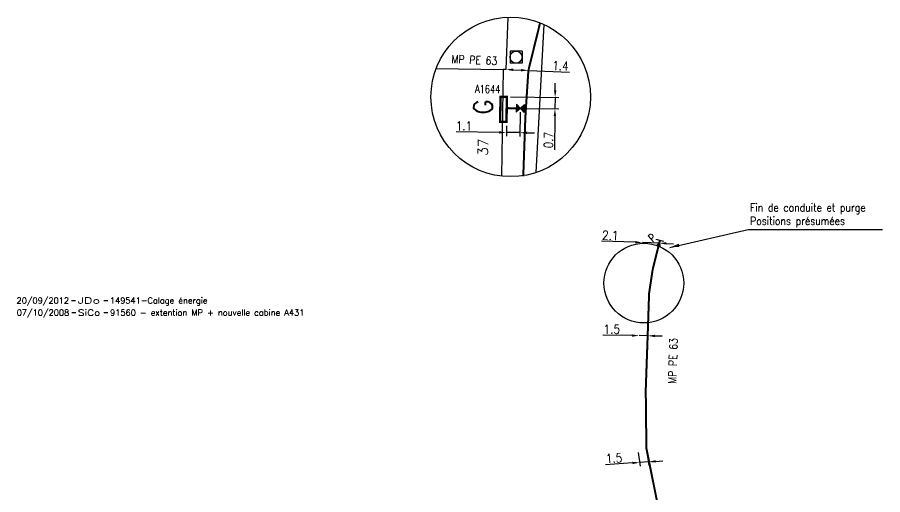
# Model space of a CAD drawing. Header units: millimetres. Extents: x 185000 to 186031, y 127990 to 129000.
# Drawn here: x 185511 to 185619.1, y 128238.7 to 128298.4 of the extents above; entities that cross this region are included whole.
import ezdxf
from ezdxf.enums import TextEntityAlignment as Align

# ---------------------------------------------------------------- set-up
doc = ezdxf.new("R2010")
doc.units = ezdxf.units.MM
doc.header["$PDMODE"] = 34
doc.layers.get('0').update_dxf_attribs({"linetype": 'CONTINUOUS'})
doc.layers.get('DEFPOINTS').update_dxf_attribs({"linetype": 'CONTINUOUS'})
for name, color, linetype in [('G_120', 4, 'CONTINUOUS'), ('G_300', 7, 'CONTINUOUS'), ('G_340', 7, 'CONTINUOUS'), ('G_900', 7, 'CONTINUOUS')]:
    doc.layers.add(name, color=color, linetype=linetype)
doc.layers.add('G_910', color=7, linetype='CONTINUOUS', plot=False)
doc.styles.add('G_ROMANS', font='ROMANS.SHX', dxfattribs={"width": 0.75})
doc.styles.get("Standard").update_dxf_attribs({"font": 'romans.shx', "width": 0.85})
doc.linetypes.add('G_TYPB_PE', pattern='A,5,-0.3,["o",Standard,S=1.5,R=0,X=0,Y=-0.5],-1.65', length=6.95)
doc.dimstyles.get("Standard").update_dxf_attribs({"dimtxt": 1.5, "dimasz": 1.2, "dimexe": 0.625, "dimexo": 0.625, "dimgap": 0.25, "dimtad": 1, "dimdec": 1, "dimzin": 0, "dimdsep": 46, "dimtxsty": 'Standard', "dimcen": -0.5, "dimadec": 0, "dimazin": 0, "dimtfac": 1, "dimtdec": 1, "dimtmove": 0, "dimatfit": 3, "dimfxl": 0, "dimtolj": 1, "dimtzin": 0, "dimarcsym": 0})

# ---------------------------------------------------------------- blocks, each defined once
blk = doc.blocks.new('GIS_MODF')
at = {"color": 0, "linetype": 'Continuous', "flags": 128}
for points in [[(-2.26, -0.01), (-1.76, -0.01)], [(1.76, -0.01), (2.26, -0.01)]]:
    blk.add_lwpolyline(points, dxfattribs=at)
at = {"color": 0, "linetype": 'Continuous'}
blk.add_attdef('DATE', text='', height=0.75, dxfattribs=at).set_placement((-2.58, -0.39), align=Align.RIGHT)
at = {"color": 0, "linetype": 'Continuous', "width": 3.590909}
blk.add_attdef('USER', text='', height=0.75, dxfattribs=at).set_placement((-1.52, -0.39), (1.31, -0.39), align=Align.FIT)
at = {"color": 0, "linetype": 'Continuous'}
blk.add_attdef('DESC', (2.53, -0.39), '', height=0.75, dxfattribs=at)
blk = doc.blocks.new('G_300_04')
at = {"linetype": 'Continuous'}
h = blk.add_hatch(color=0, dxfattribs=at)
h.paths.add_polyline_path([(-0.5, 0.5), (-0.5, -0.5), (0, 0)])
h.paths.add_polyline_path([(0.5, 0.5), (0, 0), (0.5, -0.5)])
at = {"color": 0, "linetype": 'Continuous', "flags": 128}
blk.add_lwpolyline([(-0.5, -0.5), (0.5, 0.5), (0.5, -0.5), (-0.5, 0.5)], close=True, dxfattribs=at)
at = {"color": 0, "linetype": 'Continuous', "width": 0.75}
blk.add_attdef('NUM', text='', height=1, dxfattribs=at).set_placement((0, 1.78), align=Align.MIDDLE_CENTER)
at = {"color": 0, "linetype": 'Continuous', "width": 0.75, "flags": 3}
for tag, p in [('DEF_LEG', (0, -5)), ('DEF_COUP', (0, -7.5)), ('DEF_TYPE', (0, -10))]:
    blk.add_attdef(tag, text='', height=1.2, dxfattribs=at).set_placement(p, align=Align.MIDDLE)
blk = doc.blocks.new('*D222')
at = {"layer": 'DEFPOINTS', "color": 0, "linetype": 'Continuous', "transparency": 16777216}
for p in [(185572.04, 128291.87), (185572.04, 128291.87), (185574.84, 128291.75)]:
    blk.add_point(p, dxfattribs=at)
at = {"layer": 'G_900', "color": 0, "linetype": 'Continuous', "lineweight": -2, "transparency": 16777216}
for p, q in [((185572.94, 128291.83), (185573.94, 128291.79)), ((185574.84, 128291.75), (185579.96, 128291.52))]:
    blk.add_line(p, q, dxfattribs=at)
at = {"layer": 'G_900', "color": 0, "linetype": 'Continuous', "transparency": 16777216}
for points in [[(185572.95, 128291.98), (185572.93, 128291.68), (185572.04, 128291.87)], [(185573.94, 128291.94), (185573.93, 128291.64), (185574.84, 128291.75)]]:
    blk.add_solid(points, dxfattribs=at)
at = {"layer": 'G_900', "color": 0, "linetype": 'Continuous', "transparency": 16777216, "insert": (185578.85, 128292.32), "char_height": 1.125, "attachment_point": 5, "rotation": 357.4785}
blk.add_mtext('\\A1;1.4', dxfattribs=at)
blk = doc.blocks.new('*D223')
at = {"layer": 'DEFPOINTS', "color": 0, "linetype": 'Continuous', "transparency": 16777216}
for p in [(185573.83, 128287.02), (185572.11, 128285.32), (185572.09, 128284)]:
    blk.add_point(p, dxfattribs=at)
at = {"layer": 'G_900', "color": 0, "linetype": 'Continuous', "lineweight": -2, "transparency": 16777216}
for p, q in [((185573.82, 128286.55), (185573.78, 128283.51)), ((185572.1, 128284.85), (185572.09, 128283.53)), ((185571.19, 128284.01), (185565.8, 128284.08)), ((185573.79, 128283.98), (185572.09, 128284)), ((185574.69, 128283.96), (185575.59, 128283.95))]:
    blk.add_line(p, q, dxfattribs=at)
at = {"layer": 'G_900', "color": 0, "linetype": 'Continuous', "transparency": 16777216}
for points in [[(185571.19, 128284.16), (185571.19, 128283.86), (185572.09, 128284)], [(185574.69, 128284.11), (185574.68, 128283.81), (185573.79, 128283.98)]]:
    blk.add_solid(points, dxfattribs=at)
at = {"layer": 'G_900', "color": 0, "linetype": 'Continuous', "transparency": 16777216, "insert": (185566.8, 128284.82), "char_height": 1.125, "attachment_point": 5, "rotation": 359.248}
blk.add_mtext('\\A1;1.1', dxfattribs=at)
blk = doc.blocks.new('*D224')
at = {"layer": 'DEFPOINTS', "color": 0, "linetype": 'Continuous', "transparency": 16777216}
for p in [(185572.15, 128288.44), (185578.18, 128288.36), (185573.83, 128287.02)]:
    blk.add_point(p, dxfattribs=at)
at = {"layer": 'G_900', "color": 0, "linetype": 'Continuous', "lineweight": -2, "transparency": 16777216}
for p, q in [((185578.19, 128289.26), (185578.2, 128290.16)), ((185572.62, 128288.44), (185578.65, 128288.36)), ((185578.18, 128288.36), (185578.16, 128286.96)), ((185574.3, 128287.01), (185578.63, 128286.96)), ((185578.15, 128286.06), (185578.1, 128281.85))]:
    blk.add_line(p, q, dxfattribs=at)
at = {"layer": 'G_900', "color": 0, "linetype": 'Continuous', "transparency": 16777216}
for points in [[(185578.04, 128289.27), (185578.34, 128289.26), (185578.18, 128288.36)], [(185578, 128286.07), (185578.3, 128286.06), (185578.16, 128286.96)]]:
    blk.add_solid(points, dxfattribs=at)
at = {"layer": 'G_900', "color": 0, "linetype": 'Continuous', "transparency": 16777216, "insert": (185577.36, 128283.05), "char_height": 1.125, "attachment_point": 5, "rotation": 89.248}
blk.add_mtext('\\A1;0.7', dxfattribs=at)
blk = doc.blocks.new('G_340_07')
at = {"color": 0, "linetype": 'Continuous', "const_width": 0.25, "flags": 128}
blk.add_lwpolyline([(0, 0), (0.35, 0)], dxfattribs=at)
at = {"color": 0, "linetype": 'Continuous', "flags": 128}
blk.add_lwpolyline([(0.35, -0.5), (0.35, 0.5)], dxfattribs=at)
at = {"color": 0, "linetype": 'Continuous', "width": 0.75, "flags": 3}
for tag, p in [('DEF_LEG', (0, -5)), ('DEF_COUP', (0, -7.5)), ('DEF_TYPE', (0, -10))]:
    blk.add_attdef(tag, text='', height=1.2, dxfattribs=at).set_placement(p, align=Align.MIDDLE)
blk = doc.blocks.new('*D446')
at = {"layer": 'DEFPOINTS', "color": 0, "linetype": 'Continuous', "transparency": 16777216}
for p in [(185588.5, 128244.47), (185589.58, 128244.54), (185588.75, 128242.76)]:
    blk.add_point(p, dxfattribs=at)
at = {"layer": 'G_120', "color": 0, "linetype": 'Continuous', "lineweight": -2, "transparency": 16777216}
for p, q in [((185588.57, 128244), (185588.82, 128242.3)), ((185589.65, 128244.08), (185589.9, 128242.37)), ((185587.85, 128242.7), (185584.47, 128242.47)), ((185589.83, 128242.84), (185588.75, 128242.76)), ((185590.73, 128242.9), (185591.63, 128242.96))]:
    blk.add_line(p, q, dxfattribs=at)
at = {"layer": 'G_120', "color": 0, "linetype": 'Continuous', "transparency": 16777216}
for points in [[(185587.84, 128242.85), (185587.86, 128242.55), (185588.75, 128242.76)], [(185590.72, 128243.05), (185590.74, 128242.75), (185589.83, 128242.84)]]:
    blk.add_solid(points, dxfattribs=at)
at = {"layer": 'G_120', "color": 0, "linetype": 'Continuous', "transparency": 16777216, "insert": (185585.54, 128243.3), "char_height": 1.125, "attachment_point": 5, "rotation": 3.8808}
blk.add_mtext('\\A1;1.5', dxfattribs=at)
blk = doc.blocks.new('*D448')
at = {"layer": 'DEFPOINTS', "color": 0, "linetype": 'Continuous', "transparency": 16777216}
for p in [(185588.67, 128258.61), (185588.67, 128258.61), (185589.74, 128258.59)]:
    blk.add_point(p, dxfattribs=at)
at = {"layer": 'G_120', "color": 0, "linetype": 'Continuous', "lineweight": -2, "transparency": 16777216}
for p, q in [((185587.77, 128258.62), (185584.13, 128258.67)), ((185589.74, 128258.59), (185588.67, 128258.61)), ((185590.64, 128258.58), (185591.54, 128258.57))]:
    blk.add_line(p, q, dxfattribs=at)
at = {"layer": 'G_120', "color": 0, "linetype": 'Continuous', "transparency": 16777216}
for points in [[(185587.78, 128258.77), (185587.77, 128258.47), (185588.67, 128258.61)], [(185590.64, 128258.73), (185590.64, 128258.43), (185589.74, 128258.59)]]:
    blk.add_solid(points, dxfattribs=at)
at = {"layer": 'G_120', "color": 0, "linetype": 'Continuous', "transparency": 16777216, "insert": (185585.26, 128259.41), "char_height": 1.125, "attachment_point": 5, "rotation": 359.2017}
blk.add_mtext('\\A1;1.5', dxfattribs=at)
blk = doc.blocks.new('G_300_12')
at = {"color": 0, "linetype": 'Continuous', "const_width": 0.248, "flags": 128}
blk.add_lwpolyline([(-0.13, 0, 1), (0.13, 0, 1)], format="xyb", close=True, dxfattribs=at)
at = {"color": 0, "linetype": 'Continuous', "style": 'G_ROMANS', "width": 0.75}
blk.add_text('P', height=1, dxfattribs=at).set_placement((0, 1.24), align=Align.MIDDLE)
at = {"color": 0, "linetype": 'Continuous', "width": 0.75, "flags": 3}
for tag, p in [('DEF_LEG', (0, -5)), ('DEF_COUP', (0, -7.5)), ('DEF_TYPE', (0, -10))]:
    blk.add_attdef(tag, text='', height=1.2, dxfattribs=at).set_placement(p, align=Align.MIDDLE)
blk = doc.blocks.new('*D613')
at = {"layer": 'DEFPOINTS', "color": 0, "ltscale": 0.5, "transparency": 16777216}
for p in [(185589.09, 128270.25), (185591.19, 128270.17), (185591.19, 128270.17)]:
    blk.add_point(p, dxfattribs=at)
at = {"layer": 'G_340', "color": 0, "lineweight": -2, "ltscale": 0.5, "transparency": 16777216}
for p, q in [((185588.19, 128270.28), (185583.99, 128270.43)), ((185591.19, 128270.17), (185589.09, 128270.25)), ((185592.08, 128270.14), (185592.98, 128270.1))]:
    blk.add_line(p, q, dxfattribs=at)
at = {"layer": 'G_340', "color": 0, "ltscale": 0.5, "transparency": 16777216}
for points in [[(185588.19, 128270.43), (185588.18, 128270.13), (185589.09, 128270.25)], [(185592.09, 128270.29), (185592.08, 128269.99), (185591.19, 128270.17)]]:
    blk.add_solid(points, dxfattribs=at)
at = {"layer": 'G_340', "color": 0, "ltscale": 0.5, "transparency": 16777216, "insert": (185585.07, 128271.14), "char_height": 1.125, "attachment_point": 5, "rotation": 357.9166}
blk.add_mtext('\\A1;2.1', dxfattribs=at)

msp = doc.modelspace()

# ---------------------------------------------------------------- linework, layer by layer
at = {"layer": 'G_120', "linetype": 'G_TYPB_PE', "ltscale": 0.5, "const_width": 0.25}
msp.add_lwpolyline([(185579.74, 128183.6), (185585.13, 128188.31), (185586.61, 128190.02), (185590.28, 128195.52), (185594.89, 128201.7), (185595.57, 128205.16), (185595.98, 128207.24), (185595.36, 128211.44), (185593.42, 128225.39), (185589.58, 128244.54), (185589.5, 128251.85), (185589.74, 128258.59), (185589.92, 128263.91), (185590.36, 128266.84), (185591.12, 128269.91), (185591.19, 128270.17)], dxfattribs=at)
at = {"layer": 'G_900', "color": 252}
for p, q in [((185574.05, 128294.16), (185572.55, 128294.16)), ((185572.55, 128294.16), (185572.55, 128292.66)), ((185574.05, 128294.16), (185574.05, 128292.66)), ((185574.05, 128292.66), (185572.55, 128292.66)), ((185563.33, 128292), (185571.68, 128291.89))]:
    msp.add_line(p, q, dxfattribs=at)
at = {"layer": 'G_900', "color": 252, "flags": 128}
for points in [[(185572.28, 128298.39), (185572.04, 128291.87), (185571.68, 128291.89), (185571.5, 128278.54)], [(185576.79, 128297.48), (185575.78, 128278.99)]]:
    msp.add_lwpolyline(points, dxfattribs=at)
at = {"layer": 'G_900', "color": 4, "linetype": 'Continuous', "ltscale": 0.5, "const_width": 0.25, "flags": 128}
for points in [[(185574.2, 128278.52), (185574.46, 128285.83), (185574.46, 128285.83), (185574.46, 128285.83), (185574.53, 128287.01), (185574.84, 128291.75), (185576.3, 128297.69)], [(185572.13, 128287.04), (185573.33, 128287.03)], [(185574.33, 128287.01), (185574.53, 128287.01)]]:
    msp.add_lwpolyline(points, dxfattribs=at)
at = {"layer": 'G_900', "color": 0, "linetype": 'Continuous', "const_width": 0.3, "flags": 128}
msp.add_lwpolyline([(185571.36, 128288.45), (185572.15, 128288.44), (185572.11, 128285.32), (185571.31, 128285.33)], close=True, dxfattribs=at)
at = {"layer": 'G_900', "ltscale": 0.5}
for centre, radius in [((185572.63, 128288.44), 9.96), ((185589.26, 128265.18), 4.98)]:
    msp.add_circle(centre, radius, dxfattribs=at)
at = {"layer": 'G_900', "color": 252}
msp.add_ellipse((185573.3, 128293.41), major_axis=(-0.53, 0.53), ratio=1, start_param=3.926991, end_param=10.210176, dxfattribs=at)

# ---------------------------------------------------------------- block references
at = {"layer": 'G_300', "ltscale": 0.5, "rotation": 41.161155990685}
msp.add_blockref('G_300_12', (185591.12, 128269.91), dxfattribs=at)
at = {"layer": 'G_340', "ltscale": 0.5, "rotation": 76.14660298619671}
msp.add_blockref('G_340_07', (185591.19, 128270.17), dxfattribs=at)
at = {"layer": 'G_900', "ltscale": 0.5}
ref = msp.add_blockref('G_300_04', (185573.83, 128287.02), dxfattribs=dict(at, rotation=359.2479814952711))
ref.add_attrib('NUM', 'A1644', dxfattribs={"layer": '0', "color": 0, "linetype": 'Continuous', "height": 1, "rotation": 359.248, "width": 0.75}).set_placement((185569.75, 128289.42), align=Align.MIDDLE_CENTER)
at = {"layer": 'G_910'}
ref = msp.add_blockref('GIS_MODF', (185520.04, 128263.01), dxfattribs=at)
ref.add_attrib('DATE', '20/09/2012', dxfattribs={"layer": '0', "color": 0, "linetype": 'Continuous', "height": 0.75}).set_placement((185517.46, 128262.62), align=Align.RIGHT)
ref.add_attrib('USER', 'JDo', dxfattribs={"layer": '0', "color": 0, "linetype": 'Continuous', "height": 0.75, "width": 1.490566}).set_placement((185518.53, 128262.62), (185521.35, 128262.62), align=Align.FIT)
ref.add_attrib('DESC', '149541-Calage énergie', (185522.57, 128262.62), dxfattribs={"layer": '0', "color": 0, "linetype": 'Continuous', "height": 0.75})
ref = msp.add_blockref('GIS_MODF', (185520.06, 128261.5), dxfattribs=at)
ref.add_attrib('DATE', '07/10/2008', dxfattribs={"layer": '0', "color": 0, "linetype": 'Continuous', "height": 0.75}).set_placement((185517.48, 128261.11), align=Align.RIGHT)
ref.add_attrib('USER', 'SiCo', dxfattribs={"layer": '0', "color": 0, "linetype": 'Continuous', "height": 0.75, "width": 1.215385}).set_placement((185518.54, 128261.11), (185521.37, 128261.11), align=Align.FIT)
ref.add_attrib('DESC', '91560 - extention MP + nouvelle cabine A431 ', (185522.59, 128261.11), dxfattribs={"layer": '0', "color": 0, "linetype": 'Continuous', "height": 0.75})

# ---------------------------------------------------------------- texts
at = {"layer": 'G_120', "linetype": 'Continuous', "width": 0.85}
msp.add_text('MP PE 63', height=1, rotation=87.9996, dxfattribs=at).set_placement((185592.89, 128255.45), align=Align.MIDDLE)
at = {"layer": 'G_340', "linetype": 'Continuous', "insert": (185602.54, 128273.61), "char_height": 1, "attachment_point": 4}
msp.add_mtext('Fin de conduite et purge\\PPositions présumées', dxfattribs=at)
at = {"layer": 'G_900', "color": 4, "linetype": 'Continuous', "width": 0.85}
msp.add_text('MP PE 63', height=1, rotation=357.4785, dxfattribs=at).set_placement((185568.1, 128293.06), align=Align.MIDDLE)
at = {"layer": 'G_900', "color": 252}
msp.add_text('37', height=1.25, rotation=89.248, dxfattribs=at).set_placement((185569.17, 128282.16), align=Align.MIDDLE)
at = {"layer": 'G_900', "insert": (185569.18, 128287.19), "char_height": 2.35, "width": 2.8884, "attachment_point": 5, "rotation": 89.248}
msp.add_mtext('G', dxfattribs=at)

# ---------------------------------------------------------------- dimensions: what is measured, and where the dimension line sits
at = {"layer": 'G_120', "linetype": 'Continuous'}
for base, p1, p2, angle, override, picture, middle in [((185588.67, 128258.61), (185589.74, 128258.59), (185588.67, 128258.61), 359.2017, {"dimscale": 0.75, "dimlfac": 1, "dimlunit": 2, "dimatfit": 0}, '*D448', (185585.25, 128258.66)), ((185588.75, 128242.76), (185589.58, 128244.54), (185588.5, 128244.47), 3.8808, {"dimscale": 0.75, "dimatfit": 0}, '*D446', (185585.59, 128242.55))]:
    dim = msp.add_linear_dim(base=base, p1=p1, p2=p2, angle=angle, text='1.5', dimstyle='Standard', override=override, dxfattribs=at)
    dim.commit()
    dim.dimension.update_dxf_attribs({"geometry": picture, "text_midpoint": middle, "dimtype": 160})
at = {"layer": 'G_340', "ltscale": 0.5}
dim = msp.add_linear_dim(base=(185591.19, 128270.17), p1=(185589.09, 128270.25), p2=(185591.19, 128270.17), angle=177.9166, dimstyle='Standard', override={"dimscale": 0.75}, dxfattribs=at)
dim.commit()
dim.dimension.update_dxf_attribs({"geometry": '*D613', "text_midpoint": (185585.05, 128270.39), "dimtype": 160})
at = {"layer": 'G_900', "color": 4, "linetype": 'Continuous'}
dim = msp.add_linear_dim(base=(185572.04, 128291.87), p1=(185574.84, 128291.75), p2=(185572.04, 128291.87), angle=357.4785, text='1.4', dimstyle='Standard', override={"dimscale": 0.75}, dxfattribs=at)
dim.commit()
dim.dimension.update_dxf_attribs({"geometry": '*D222', "text_midpoint": (185578.82, 128291.57), "dimtype": 160})
at = {"layer": 'G_900', "linetype": 'Continuous'}
for base, p2, angle, text, picture, middle in [((185578.18, 128288.36), (185572.15, 128288.44), 269.248, '0.7', '*D224', (185578.11, 128283.04)), ((185572.09, 128284), (185572.11, 128285.32), 359.248, '1.1', '*D223', (185566.79, 128284.07))]:
    dim = msp.add_linear_dim(base=base, p1=(185573.83, 128287.02), p2=p2, angle=angle, text=text, dimstyle='Standard', override={"dimscale": 0.75, "dimatfit": 0}, dxfattribs=at)
    dim.commit()
    dim.dimension.update_dxf_attribs({"geometry": picture, "text_midpoint": middle, "dimtype": 160})

# ---------------------------------------------------------------- leaders
at = {"layer": 'G_340', "linetype": 'Continuous', "annotation_type": 0, "has_hookline": 1, "hookline_direction": 0, "text_width": 16.55}
msp.add_leader([(185592.51, 128269.64), (185602.29, 128271.86)], dimstyle='Standard', dxfattribs=at)

doc.saveas('drawing.dxf')
